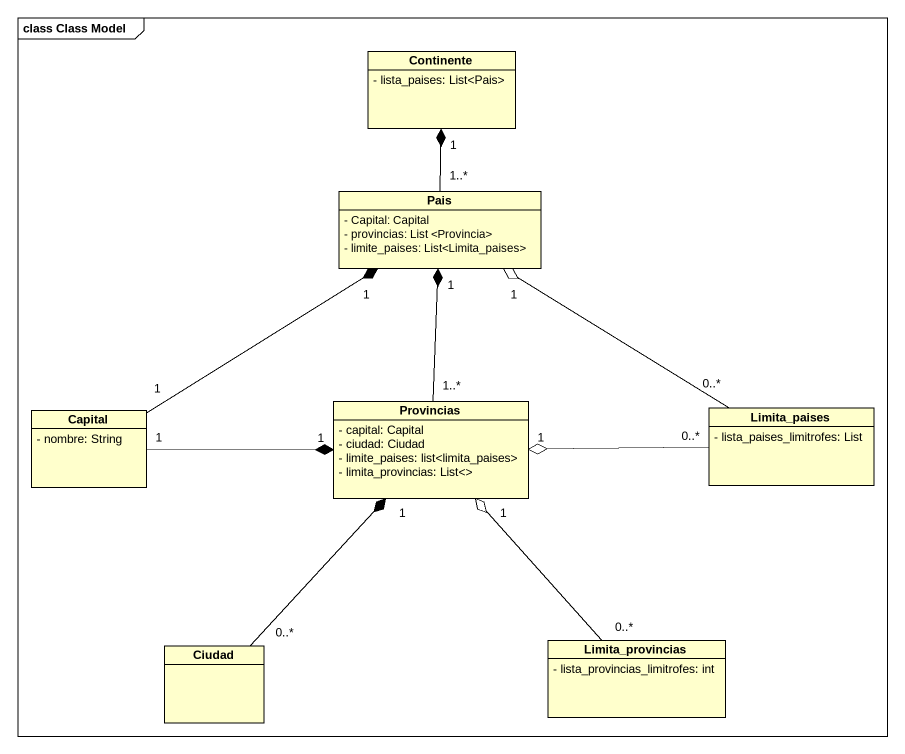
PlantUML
@startuml
mainframe class Class Model
hide circle
hide empty members
skinparam classAttributeIconSize 0
class Continente {
  - lista_paises: List<Pais>
}
class Pais {
  - Capital: Capital
  - provincias: List <Provincia>
  - limite_paises: List<Limita_paises>
}
class Capital {
  - nombre: String
}
class Provincias {
  - capital: Capital
  - ciudad: Ciudad
  - limite_paises: list<limita_paises>
  - limita_provincias: List<>
}
class Limita_paises {
  - lista_paises_limitrofes: List
}
class Ciudad
class Limita_provincias {
  - lista_provincias_limitrofes: int
}
Pais "1..*" -up-* "1" Continente
Capital "1" -up-* "1" Pais
Capital "1" -right-* "1" Provincias
Provincias "1..*" -up-* "1" Pais
Limita_paises "0..*" -up-o "1" Pais
Limita_paises "0..*" -left-o "1" Provincias
Ciudad "0..*" -up-* "1" Provincias
Limita_provincias "0..*" -up-o "1" Provincias
@enduml
